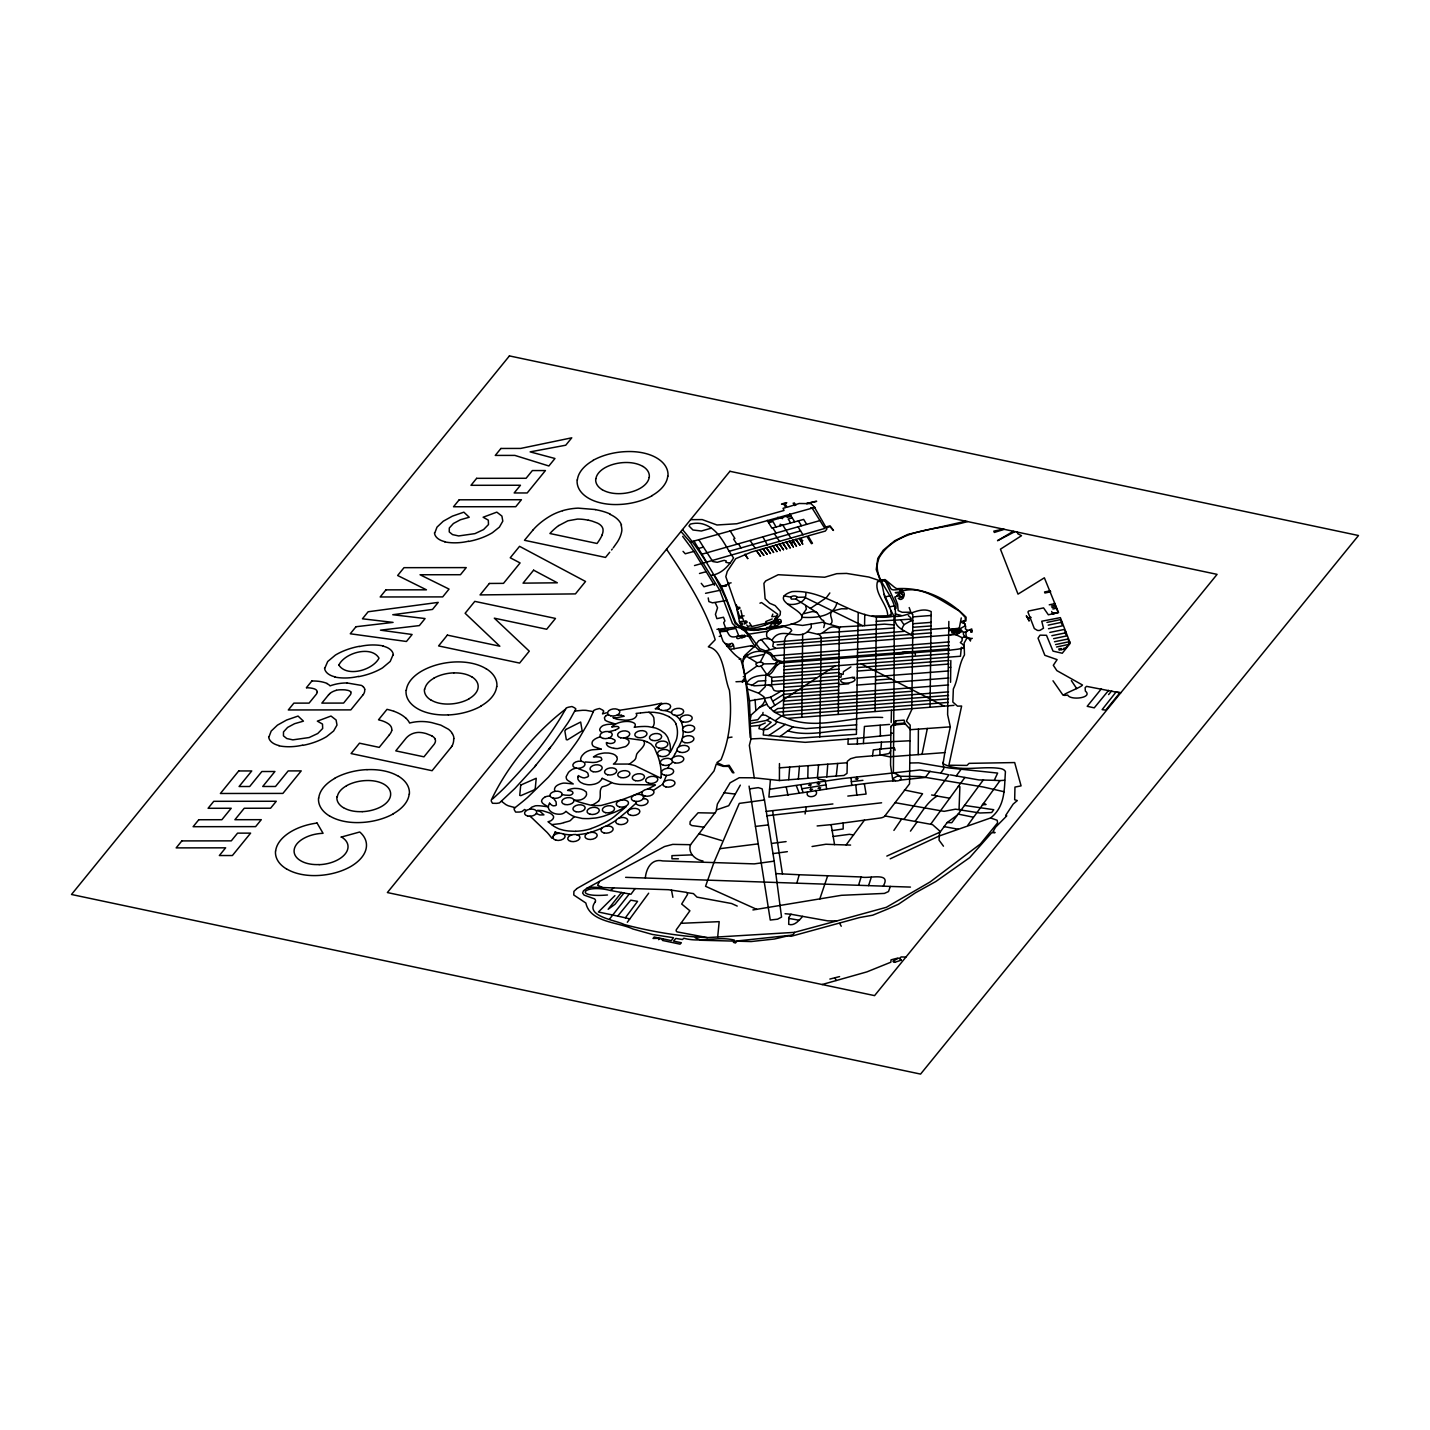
<?xml version="1.0" encoding="UTF-8"?>
<svg xmlns="http://www.w3.org/2000/svg" width="1430" height="1430" viewBox="0 0 1430 1430"><rect width="100%" height="100%" fill="white"/><g stroke="black" fill="none" stroke-linecap="round" stroke-linejoin="round"><path stroke-width="1.5" d="M948.841 621.424L947.625 714.678L950.307 726.851L944.837 752.591L889.549 756.792L881.327 755.094L855.98 757.203L850.582 758.704L847.311 761.35L847.025 773.362L843.968 775.453L779.422 780.512L754.236 777.813L749.356 745.388L750.982 738.917L749.999 720.899L757.811 719.701L761.868 714.803L765.711 715.322L776.633 721.739L775.578 723.938L767.481 729.282L763.692 729.729L763.245 735.002L798.262 738.202L856.427 734.323L857.535 652.67L894.25 649.685L893.965 616.151C856.302 624.016 828.56 588.57 791.898 591.645C759.562 602.62 832.957 615.275 785.445 625.697L784.623 626.715L790.54 628.717L791.737 630.612L785.678 636.815L784.462 640.765L783.318 716.501C814.457 732.267 849.813 715.5 882.668 717.485M682.521 529.565C700.182 550.514 715.054 574.574 726.208 599.492L735.235 623.552L740.079 627.001L746.317 629.021L756.273 629.844L785.445 625.697C779.618 629.683 763.888 626.501 766.945 637.065L772.003 640.247C780.315 625.589 796.671 640.586 807.45 631.828L819.14 634.58L821.195 636.851L819.801 736.968M779.422 780.512L779.457 763.566M798.369 778.885L799.424 766.355M850.582 845.076L834.566 844.594L831.116 824.645L880.594 817.96A6.739 3.879 -7.3 0 0 884.419 816.548L909.534 783.855L910.177 725.099L906.423 721.113L911.75 709.655L912.733 636.135C906.191 630.594 892.66 628.056 895.323 616.348C907.496 617.331 919.597 605.927 931.162 611.575L930.054 707.242L788.162 718.343M949.127 650.024L781.817 662.93C773.594 663.877 774.381 675.586 765.765 675.21L765.3 686.65L758.704 693.228L747.336 688.938L742.814 663.842L743.1 658.819L744.905 655.244L754.843 646.146L758.633 640.801L764.442 638.602L769.394 638.924M918.221 754.611L918.4 729.121M959.637 629.826L951.915 630.416L951.862 632.561L959.602 631.971L959.262 628.235L949.359 629.325M750.232 737.505C748.212 713.695 748.498 683.522 740.543 658.622M765.765 675.21C758.847 675.318 749.928 676.605 746.514 683.594L754.271 685.81L771.664 684.773L771.771 677.391L766.998 674.799L761.01 666.13A3.879 2.234 -7.3 0 1 757.668 666.273C750.142 661.214 769.841 660.714 761.01 666.13M896.664 596.06L897.843 594.701L899.988 595.416L894.787 596.989L897.54 604.086L898.201 610.628L902.169 612.272L909.516 612.237L912.805 614.435L912.733 636.135M838.284 714.41L839.356 628.074L840.429 627.252L837.605 627.073L839.356 628.074M950.557 682.289L950.825 660.517M961.335 647.29L960.477 656.245L784.087 669.812M890.89 726.243L890.568 765.086L892.892 780.869C851.225 783.837 810.292 792.631 768.893 797.1L770.413 779.779M858.215 612.612L857.553 652.581M891.48 710.245L891.158 722.508M949.145 645.538L894.25 649.685M944.837 752.591L943.067 763.638C959.351 772.772 982.66 765.425 1000.768 768.607A8.812 5.077 -7.3 0 1 1005.433 771.717C1004.164 788.288 1005.665 806.27 990.579 817.978L939.081 836.032L890.193 858.822M840.393 626.912L864.56 625.643L864.775 614.346M876.411 616.616L875.071 711.461M894.25 650.31L893.393 773.04C901.633 775.024 905.744 781.96 892.892 780.869M324.932 667.953L327.702 661.518L335.406 655.065A49.264 28.403 -7.3 0 1 359.216 646.324M392.964 655.012L390.211 661.447L382.507 667.881A49.281 28.403 -7.3 0 1 358.698 676.64M827.755 764.21L826.808 776.883M837.623 763.477L836.264 776.079M857.446 738.309L848.222 739.06L847.936 744.261L857.339 743.975L857.446 738.309L890.675 735.038M893.196 724.492L895.538 720.792L904.118 720.13L904.725 723.348L910.07 729.157M807.789 778.17L808.057 765.694M818.55 764.907L817.424 777.509L818.353 779.207L825.11 780.154L826.629 788.627M949.359 629.718L960.102 628.717L963.516 632.561C962.211 635.581 967.198 636.279 962.229 637.744L962.05 640.837L960.334 642.606C971.631 649.935 952.63 648.97 948.108 650.65M269.055 736.682L271.182 731.07L277.456 725.135L286.59 720.041L298.048 716.073L303.446 721.149L294.598 723.687L287.609 727.423L283.498 731.91L283.444 735.86L286.751 738.524L292.864 739.864L309.166 737.54L317.746 733.501L322.68 728.478L322.501 724.063L317.353 721.149L331.009 716.037L336.104 720.005L336.997 725.064L333.619 730.998L326.612 736.629A49.156 28.332 -7.3 0 1 302.803 745.388M434.863 532.764L436.99 527.152L443.264 521.217L452.398 516.141L463.856 512.172L469.237 517.249L460.389 519.769L453.417 523.505L449.306 527.992L449.252 531.942L452.541 534.606L458.673 535.946L474.975 533.622L483.555 529.583L488.488 524.56L488.309 520.145L483.143 517.231L496.818 512.137L501.912 516.087L502.806 521.146L499.41 527.098L492.421 532.711A49.156 28.332 -7.3 0 1 468.593 541.47M895.538 724.831L895.752 720.774M942.924 762.315L943.836 768.661L940.743 773.112L919.848 769.966L842.288 778.617L769.537 789.271M846.864 762.78L789.7 767.07L788.734 779.654M733.411 645.001C724.956 652.706 732.857 634.974 734.108 648.72L751.983 645.591L750.768 646.02M832.921 803.964L806.323 806.824L805.09 813.956M872.532 755.844L873.301 749.928L880.952 748.98L881.434 742.17L910.088 740.758M661.053 777.044L661.178 773.576A157.407 90.734 -7.3 0 0 660.446 765.747A134.456 77.506 -7.3 0 0 660.177 764.299A176.677 101.834 -7.3 0 0 657.764 755.719L654.297 747.568L651.061 744.047A47.226 27.224 -7.3 0 0 647.433 742.081L646.664 741.723M802.605 916.362L791.076 914.271L788.824 917.363L788.699 924.334C794.329 926.372 799.424 920.134 802.605 916.362L827.613 920.848L836.711 920.956L886.332 907.317L930 882.024L980.444 843.95L997.622 822.822L997.157 820.248L990.579 817.978M717.681 937.043L719.183 921.653L680.93 923.315L676.479 929.482A4.111 2.377 -7.3 0 0 677.016 931.86L707.35 937.615L794.454 932.36L836.711 920.956M770.287 625.929C776.669 629.951 786.607 617.724 777.437 619.691C775.882 623.409 769.036 623.337 770.556 626.876L774.434 626.143M857.339 743.975L863.398 743.529L864.417 726.458L889.532 724.42M577.917 777.169L577.863 778.671A7.132 4.111 -7.3 0 0 578.095 779.439L578.506 780.137A19.788 11.404 -7.3 0 0 580.669 782.407L583.565 783.801A21.933 12.638 -7.3 0 0 587.319 784.641L588.409 784.748A13.085 7.543 -7.3 0 0 591.52 784.659L594.094 784.23A10.725 6.185 -7.3 0 0 598.848 782.246L599.724 781.441A18.465 10.654 -7.3 0 0 601.458 779.547L602.137 778.367M836.979 602.656C833.833 617.367 813.902 618.046 801.73 617.26M745.03 681.252L742.009 681.484L742.545 682.36M742.42 681.466L743.761 678.928L744.78 679.786M805.876 593.093C806.645 602.423 795.473 605.516 788.145 604.193M661 777.348L660.821 778.188M762.673 714.643L763.03 712.444M901.597 629.325L903.957 624.696L910.445 621.085L910.856 617.796L908.3 615.597M890.622 750.732L890.068 752.198A4.576 2.628 -7.3 0 1 888.352 753.682L880.022 755.201L879.825 749.07M922.046 754.325L927.337 728.478M576.933 888.513L622.032 863.005L638.602 852.226L655.726 838.069L669.222 824.431L704.4 782.961L714.017 770.967L716.251 764.067L723.258 766.373L728.621 766.391L732.535 772.647L733.912 772.826L729.103 765.264L724.17 765.926L716.895 762.583L720.988 759.705C730.122 738.112 732.142 712.998 729.389 690.225C723.651 676.64 724.349 650.167 708.315 646.843L715.197 639.764C705.115 607.089 685.631 577.595 666.541 549.209M754.236 777.813L739.221 777.723L730.104 782.8L717.395 804.018L716.055 811.471L690.547 844.701C687.526 852.852 695.338 859.966 702.988 860.967M682.432 737.969L682.736 736.504A77.488 44.67 -7.3 0 0 683.147 730.766M555.09 832.153L553.642 835.388A88.696 51.123 -7.3 0 1 552.552 837.194L551.891 838.23L549.227 834.87A155.387 89.572 -7.3 0 0 547.082 832.403L533.748 819.64A50.98 29.387 -7.3 0 0 532.246 818.192L529.922 816.19M765.282 722.972L759.831 725.385L758.937 728.674L763.692 729.729M602.155 778.295L613.434 783.283A46.707 26.92 -7.3 0 0 619.851 784.427L655.369 784.909L654.332 785.553M796.832 883.168L799.227 874.749L861.128 876.948C868.153 879.182 892.016 871.353 883.204 886.135L625.625 877.341M737.111 636.189C734.269 642.231 747.622 634.759 737.916 636.135C724.152 640.318 731.91 626.733 719.844 630.541L720.023 631.72L727.066 631.202M858.572 885.224L861.128 876.948M868.6 885.599L871.281 877.287M827.72 875.678L819.712 899.184M666.469 775.364L663.877 781.817M645.323 877.895C646.253 868.332 651.633 858.34 662.734 860.932L754.254 863.881L774.184 861.146L781.549 917.095L777.598 919.186L770.27 920.044L749.088 786.125M772.003 640.247L773.505 642.213L772.79 646.306L775.739 648.38L955.025 634.58L959.19 632.578M910.445 887.083L890.336 886.439L888.495 891.551L884.419 893.41L841.448 895.305L752.913 909.945M961.264 617.921L959.262 628.235M772.808 614.078L771.807 616.688L776.669 616.241L777.741 614.292L761.511 602.548L759.938 603.192M714.428 585.245L693.872 551.426L682.682 536.357M838.016 626.698L824.896 623.051L823.751 627.538M667.881 768.321L669.258 764.996M756.881 909.426L705.562 886.296L713.91 862.576L739.292 803.392L764.478 799.978L774.184 861.146M760.367 661.875L766.266 650.686L775.739 648.38M529.922 809.219L530.53 808.325A11.833 6.828 -7.3 0 1 531.835 807.128L535.321 805.823A11.154 6.435 -7.3 0 1 538.234 805.716A30.405 17.535 -7.3 0 1 540.719 805.876L548.083 806.788L543.918 804.214A18.733 10.796 -7.3 0 1 542.381 802.963L541.559 801.372A10.957 6.31 -7.3 0 1 541.899 800.014L542.506 799.066A12.566 7.239 -7.3 0 1 544.079 797.636L544.705 797.207M791.183 623.891L802.57 625.428L824.02 622.032A4.397 2.538 -7.3 0 0 821.624 619.744L817.209 612.773L795.813 599.027L791.38 599.099C787.894 594.898 800.836 594.88 795.813 599.027M900.257 591.698C921.117 583.994 941.476 601.047 959.226 610.914L965.268 617.367L965.268 620.477L961.604 621.514C961.371 624.624 966.644 621.639 964.91 625.965L960.102 628.717M678.714 746.764L680.716 742.635A64.725 37.305 -7.3 0 0 681.752 740.24M950.378 774.881L978.835 779.922L994.261 780.333L997.64 773.076L948.912 767.946L918.596 762.834L909.927 762.994M549.549 803.177L549.192 803.946A50.175 28.922 -7.3 0 0 548.655 805.287L548.316 807.414A18.143 10.457 -7.3 0 0 549.317 809.898A12.763 7.347 -7.3 0 0 549.621 810.363A16.463 9.492 -7.3 0 0 553.339 813.062A11.047 6.364 -7.3 0 0 558.093 814.171A8.652 4.987 -7.3 0 0 560.864 814.117L562.437 813.759A7.954 4.576 -7.3 0 0 565.708 811.525M898.809 594.63C907.961 585.889 904.082 604.139 898.237 598.258A4.755 2.735 -7.3 0 0 899.631 598.008L902.312 596.31A4.308 2.485 -7.3 0 0 902.562 595.756A4.505 2.592 -7.3 0 0 902.58 594.969L902.509 594.755M740.847 635.635C742.706 634.223 743.957 638.513 741.473 637.995M595.345 901.74C583.905 916.415 616.455 920.223 624.267 924.567C651.383 931.556 679.536 936.543 707.35 937.615M758.704 693.228L764.013 696.857L765.139 700.45L762.744 704.507L751.125 715L749.999 720.899M762.53 729.622L771.163 722.293L766.82 720.363L749.892 723.651M677.123 750.232L675.318 753.467M774.113 620.245L776.669 616.241M740.329 785.142L728.728 805.698L716.573 809.88M673.101 757.364L675.103 753.825M779.851 736.665L793.06 727.012L805.805 728.639L856.642 724.813M802.051 615.275L806.341 609.18L805.608 605.498M598.526 801.122C602.191 797.028 598.205 790.719 602.119 786.875L606.052 785.749A14.729 8.491 -7.3 0 0 608.894 784.444L611.432 782.764M574.342 816.584L570.302 820.606A7.025 4.04 -7.3 0 1 568.3 821.374L563.867 822.59M887.583 616.33L891.122 614.31L890.979 610.556L884.67 597.007L882.346 586.014L876.25 569.533L877.806 558.415L883.204 550.282L894.769 540.719L908.068 534.32L965.858 521.199M451.791 746.246L450.915 747.533M967.788 825.307L1000.035 780.601L1004.593 780.262M893.911 830.401L901.669 818.997L932.503 824.61L939.689 830.955L939.045 840.143L943.46 846.185M886.832 856.087L940.154 832.063L947.125 822.572L951.808 822.697L983.465 779.743M829.847 592.95L826.326 597.722L810.417 608.447M363.202 694.658L363.685 693.925A17.535 10.117 -7.3 0 0 364.632 689.349M742.849 661.393C747.407 650.739 763.37 647.933 771.431 655.959A29.404 16.946 -7.3 0 0 773.505 659.605L781.817 662.93M627.323 922.279L648.666 893.214M680.93 923.315L689.904 910.785L681.681 904.028L687.58 894.358L686.829 892.409L668.382 889.71L591.841 887.19L586.89 888.262L583.458 890.836L582.618 893.053L584.101 895.109L594.523 898.862A6.685 3.861 -7.3 0 1 595.345 901.74M903.885 819.426L922.565 793.757L904.421 790.021M910.445 831.134L917.22 821.75M931.591 794.991L934.165 795.402L948.93 774.863L940.743 773.112M964.892 777.455L930.698 824.181M915.075 821.392C921.885 812.222 927.552 801.551 937.204 796.045L949.556 798.208M635.099 888.602L630.952 894.25L610.288 890.461C583.565 883.597 572.054 898.022 607.464 894.983M846.131 844.916L864.507 820.069M550.478 747.336L548.798 749.517M617.706 916.112L625.375 917.81L637.566 901.347L630.719 900.185L617.706 916.112L598.419 912L614.918 895.609M956.259 775.829L961.621 768.607M930.036 771.199L925.335 777.437L899.881 780.137M711.139 575.396C721.167 574.127 728.817 566.066 733.554 557.915C724.778 546.01 719.576 529.779 704.382 524.488A15.229 8.777 -7.3 0 0 690.279 524.113L689.01 526.008L692.96 529.994L701.344 531.013L711.05 528.26M892.874 778.617L897.003 776.222L920.223 776.508L983.268 787L1004.271 791.773M1066.834 646.521L1064.993 648.898L1059.147 650.114M766.998 674.799L776.776 663.699L763.459 663.913M629.325 893.911L609.502 919.133M613.255 547.833L617.242 542.202A66.763 38.485 -7.3 0 0 621.836 530.691A51.73 29.816 -7.3 0 0 621.085 525.114M621.478 892.445L608.161 909.283L614.989 904.296L623.981 892.981M1120.637 692.978L1086.514 686.346L1085.138 687.723L1085.352 691.065C1093.557 697.858 1070.355 700.754 1067.71 695.052C1053.624 697.286 1081.902 687.455 1082.456 684.988L1056.859 670.616L1053.32 665.29L1057.11 659.623L1044.847 655.315L1038.037 638.173L1040.057 635.152L1046.492 635.295L1053.034 651.133L1062.275 653.242L1070.266 643.268L1060.363 617.635L1041.755 621.228L1043.507 628.217L1040.075 630.29A3.718 2.145 -7.3 0 1 1037.376 630.38L1034.337 628.557L1027.92 612.022L1028.653 611.021L1043.56 607.893L1048.351 614.793L1058.54 612.612L1044.365 577.809L1018.017 594.129L1000.446 549.174L1021.538 535.696L1017.82 533.765L1017.195 532.067M612.272 549.066L611.557 549.96M1101.386 688.795L1087.193 706.313L1094.254 707.85L1108.608 690.368M306.36 687.759L311.955 680.895M328.578 694.837L321.857 703.113L343.593 703.077L350.279 694.855A10.618 6.113 -7.3 0 0 350.94 693.532A5.023 2.896 -7.3 0 0 350.618 691.834M363.059 694.819L350.815 709.888L288.324 709.959L293.865 703.131L309.077 703.113L315.78 694.891A11.512 6.632 -7.3 0 0 317.281 692.013M389.407 734.841L379.218 747.372L359.484 743.189L351.065 753.556L432.092 770.699L450.718 747.801M609.716 552.248L605.516 557.432L524.47 540.29L533.247 529.726M1108.59 694.587L1111.7 690.887M536.357 764.818L534.713 766.73M890.926 726.762L893.214 724.098M957.278 815.154L947.125 822.572M807.45 631.828L811.311 627.52L811.15 624.106M576.612 888.834L573.913 891.373L573.77 895.001L585.853 903.027C590.054 922.582 618.457 922.064 632.775 928.946L652.438 934.469L673.494 937.723L671.314 940.618L654.207 937.008L653.027 938.438L658.747 938.348L658.658 939.635L659.677 938.491L663.234 939.349L662.358 940.422L680.072 944.158L681.377 942.745L673.53 941.101L675.8 938.42L682.468 939.51L683.844 938.223C700.468 943.013 717.967 935.881 734.394 940.118L733.429 942.352L735.431 942.996L737.272 940.94L788.466 935.524L791.022 936.328L859.591 917.542L872.693 915.2L887.798 908.997L898.433 904.243L915.271 892.91L935.846 881.506L969.665 857.643L991.651 832.796L995.119 832.6L992.867 831.974L995.495 827.309L1006.792 815.833L1005.665 815.44L1013.191 804.071L1017.338 800.568L1014.674 799.745L1014.96 787.072L1021.074 785.874L1014.674 762.565L969.075 763.352L966.966 765.408L948.894 765.229L961.621 706.027L957.51 706.152L952.845 702.041L953.345 688.956C958.833 677.927 958.029 665.611 964.463 654.94L964.142 643.035L966.555 638.745L965.858 633.097L967.431 630.147L965.339 628.896L965.697 626.412L963.463 621.264L965.947 620.906L966.09 617.206C947.572 598.526 923.315 586.961 896.825 588.677A21.093 12.155 -7.3 0 1 893.446 586.425L885.063 579.561L879.218 580.509L868.868 577.041L846.56 573.412L836.747 573.68L824.681 577.237L778.206 574.717L765.694 580.938L763.924 583.333L765.104 598.741L769.626 603.228L775.149 605.587L780.44 611.486L780.172 614.811L775.31 620.352L767.016 623.516L765.765 621.55L772.218 618.94M659.659 705.187L661.715 703.149L655.154 704.579A155.387 89.572 -7.3 0 1 650.239 705.526L619.101 710.352M659.141 705.687L658.461 706.313A33.998 19.609 -7.3 0 1 656.173 708.19L655.548 708.601M830.437 624.124C835.245 621.013 827.219 614.954 832.546 611.039L841.519 608.751L847.186 608.894M635.885 803.356L625.929 812.312A100.207 57.772 -7.3 0 0 623.927 813.938L620.209 817.084A79.168 45.635 -7.3 0 1 618.993 818.085M492.724 798.852L500.357 791.809A342.128 197.215 -7.3 0 0 504.719 787.555C527.938 763.37 549.996 737.451 566.208 707.993A21.325 12.298 -7.3 0 1 568.407 707.207L571.964 706.527L574.592 707.832A22.523 12.995 -7.3 0 1 575.861 708.976L570.606 718.45A354.443 204.311 -7.3 0 1 567.71 723.151L552.981 744.065L534.123 767.409L514.907 788.431L499.445 802.927A24.31 14.014 -7.3 0 1 496.603 803.356L492.474 803.285L491.33 801.229A19.377 11.172 -7.3 0 1 491.276 800.139C507.007 766.623 535.16 732.214 565.565 709.155M690.547 844.701L672.761 844.379L664.521 846.542L599.42 881.452L597.651 885.277L602.566 887.565M606.088 715.626L605.069 716.68A11.994 6.918 -7.3 0 0 604.425 717.842L605.033 720.077A11.154 6.435 -7.3 0 0 606.946 721.203A30.405 17.535 -7.3 0 0 608.948 721.971L615.383 724.009L608.876 724.313A19.073 10.993 -7.3 0 0 606.445 724.581L603.281 725.457A10.957 6.31 -7.3 0 0 601.637 726.547L600.743 727.441A12.566 7.239 -7.3 0 0 599.867 729.014L599.724 729.55A3.664 2.109 -7.3 0 0 599.724 729.997A8.169 4.719 -7.3 0 0 601.655 732.231M610.664 890.443L613.702 887.905M891.212 616.33L890.675 615.007M822.143 984.519L866.902 971.882L890.836 962.211L891.051 959.852C905.029 956.044 895.126 959.208 893.035 961.568L894.662 962.336L901.186 960.191L899.845 957.903L901.222 956.938L905.905 957.081M949.288 634.956L954.06 633.812L962.229 637.744M775.4 720.613L781.62 715.947L783.318 716.501M817.924 634.276C825.503 633.937 828.274 623.802 837.569 627.734M766.82 720.363L769.948 718.057M629.289 764.264L634.312 760.277A15.676 9.045 -7.3 0 0 635.707 758.4L636.69 754.2C638.638 750.553 647.379 744.976 643.536 740.651M643.536 796.885L644.912 795.92M777.634 662.072L775.561 662.948M744.869 674.549L756.953 666.023M558.79 525.561L567.871 520.806L577.523 519.072A31.871 18.375 -7.3 0 1 588.195 520.234M765.139 700.45L767.731 705.812L773.541 711.425L777.706 708.547L948.519 695.427M662.751 784.105L661.625 784.873M615.812 820.445L612.987 822.25A77.345 44.58 -7.3 0 1 605.784 826.218M660.553 785.588L653.206 790.504M961.621 631.56L956.134 634.902M768.84 735.503L785.338 724.402L793.06 727.012M751.59 685.524L758.132 681.145L765.676 680.644M835.192 665.844L770.091 708.44M691.995 854.872L671.939 855.641L671.975 858.787L678.428 858.804M850.886 666.88L843.378 671.707L843.2 674.281L842.127 674.388M772.701 701.29L783.676 694.319L838.659 690.082M963.516 632.561L971.739 628.932L972.096 632.06C968.021 633.079 974.92 629.808 969.2 630.147M804.161 613.595L812.151 611.611A8.884 5.112 -7.3 0 1 817.209 612.773M759.348 707.51L766.659 704.257M586.89 888.262L599.42 881.452M647.379 789.199L652.813 786.411A66.567 38.378 -7.3 0 0 653.939 785.785M744.011 656.495L747.586 655.137M761.028 651.24C749.928 645.716 750.035 628.7 736.11 627.073L718.611 629.182L723.097 641.355L726.1 644.59L730.158 643.983M680.948 531.513L690.243 542.077L814.975 507.364M642.284 791.594L636.779 794.008A176.677 101.834 -7.3 0 1 622.014 799.674L601.101 805.483A47.226 27.224 -7.3 0 1 595.792 805.573L594.755 805.555A22.773 13.12 -7.3 0 1 589.75 804.947L579.686 802.23A153.01 88.195 -7.3 0 1 575.843 800.818L573.948 800.103L575.468 800.192A14.961 8.616 -7.3 0 0 578.56 800.157L580.276 799.924A4.433 2.556 -7.3 0 0 581.17 799.674L582.385 799.173A10.046 5.792 -7.3 0 0 584.513 797.797L585.71 796.403A14.979 8.634 -7.3 0 0 586.586 794.437L586.318 792.059L583.78 790.218A20.217 11.655 -7.3 0 0 580.812 789.074L578.542 788.627A22.916 13.21 -7.3 0 0 574.324 788.395L572.536 788.627A19.448 11.208 -7.3 0 0 570.23 789.199L569.086 789.646A13.085 7.543 -7.3 0 0 567.585 790.433A18.715 10.779 -7.3 0 1 569.784 790.665L571.374 791.058A5.738 3.307 -7.3 0 1 572.697 792.131L572.894 792.631A3.414 1.966 -7.3 0 1 572.769 793.489L572.536 793.793A6.435 3.7 -7.3 0 1 571.356 794.705L570.713 795.026A4.522 2.61 -7.3 0 1 569.319 795.295L565.565 795.169A18.179 10.475 -7.3 0 1 562.24 794.526M838.713 686.543L780.977 691.226L770.573 697.232L749.534 700.897L749.999 716.68M712.587 575.003L714.446 575.343L721.399 586.389L728.871 584.262M574.806 711.05L582.564 710.299A76.862 44.294 -7.3 0 1 585.978 710.335L593.343 711.604M694.033 541.13L701.898 554.214L819.944 520.574L824.842 528.421L694.497 565.565M739.185 659.23L740.579 658.747M615.651 729.908L618.743 728.263A3.218 1.841 -7.3 0 0 618.922 727.387L618.118 726.69A4.415 2.538 -7.3 0 0 616.223 726.458L614.739 726.583A30.763 17.732 -7.3 0 0 611.7 727.048L612.237 726.404A50.175 28.922 -7.3 0 1 613.72 725.26L616.437 723.634A18.143 10.457 -7.3 0 1 620.584 722.239A12.763 7.347 -7.3 0 1 621.442 722.025A16.463 9.492 -7.3 0 1 627.824 721.453A11.047 6.364 -7.3 0 1 632.721 722.4A8.652 4.987 -7.3 0 1 634.58 723.437L635.206 724.259A7.954 4.576 -7.3 0 1 634.42 727.012M615.061 730.087L613.166 730.676A35.089 20.235 -7.3 0 1 610.163 731.374L608.662 731.695M767.213 520.306L771.914 528.171L803.66 519.412L806.663 524.327M810.667 507.847L812.025 507.882L819.944 520.574M1064.26 694.766L1062.99 695.141L1052.998 680.787M794.615 521.682L792.184 517.839L788.216 519.019L790.54 522.79M747.854 634.348L767.642 631.22M768.035 521.575L790.45 515.05L792.184 517.839M772.397 621.675L773.398 621.961C763.352 625.536 750.16 632.221 740.311 624.856L742.688 624.356L742.152 622.997L739.846 623.444L736.629 607.714L725.814 576.665L727.244 571.446L735.717 558.683L751.537 552.034L806.86 536.286L811.453 543.668L812.455 543.293L808.057 535.893L825.342 531.066L826.933 528.903L826.129 527.759L829.99 526.615L833.476 530.458L830.079 525.883L825.754 527.026L814.242 506.864L811.007 503.646L799.227 503.485L787.144 507.221L784.891 503.485C791.97 500.911 776.115 505.362 783.551 503.861L785.839 507.561L783.05 508.311L783.998 510.474L736.825 523.755L716.984 524.989L702.202 519.591L690.565 519.662M1046.939 622.425L1060.113 619.673L1062.401 623.033M800.264 538.949L801.73 539.182L800.729 539.468M714.214 583.976L703.989 586.747L701.236 583.315M729.211 551.283L800.568 530.923L803.034 534.874M698.591 548.459L703.435 547.082L712.784 561.561L717.306 562.294L724.188 560.328L726.226 560.935L725.886 562.33L730.14 563.17M768.732 522.754L772.986 521.557L776.043 527.026M590.09 832.492L593.146 831.527A75.021 43.24 -7.3 0 0 601.762 828.113M791.183 516.23L787.251 517.338L786.536 516.176M766.73 623.051L751.751 626.519L749.463 622.711M606.445 712.801L602.513 713.892L603.71 711.068A22.969 13.228 -7.3 0 0 602.62 710.049L599.51 708.476L595.988 709.405A20.789 11.976 -7.3 0 0 593.879 710.388L590.393 718.2A391.802 225.851 -7.3 0 1 587.945 723.205L579.257 738.13A405.816 233.93 -7.3 0 1 575.718 743.35L569.265 752.198A106.982 61.669 -7.3 0 1 568.067 753.699L548.351 777.241L527.563 797.457A365.311 210.585 -7.3 0 1 522.415 801.801L514.157 808.397A22.326 12.87 -7.3 0 0 514.246 809.702L515.622 812.097L519.376 812.043A21.557 12.423 -7.3 0 0 521.932 811.561L524.649 809.487L526.186 810.56M341.091 837.122L359.734 831.992A45.313 26.115 -7.3 0 1 350.368 866.741A46.707 26.92 -7.3 0 1 317.818 875.518A44.723 25.776 -7.3 0 1 286.447 868.814M693.872 551.426L685.274 553.768L683.04 551.354M773.505 642.213L904.082 631.345M699.485 573.484L706.188 571.714M751.161 625.536L747.747 626.429L746.835 625.089M829.847 979.067L839.571 976.601M721.077 635.975L719.219 636.422M1049.817 632.435L1063.92 629.504L1065.904 632.042M949.109 648.827L782.282 661.625L776.722 659.909L770.538 652.884L759.813 648.684L750.696 636.582L742.242 635.403M1054.5 641.73L1067.674 639.103L1069.765 641.963M515.14 807.646L508.276 805.787A76.988 44.384 -7.3 0 1 505.863 804.607L501.43 801.247M736.79 609.609L739.936 608.268M1058.718 649.041L1061.06 648.505L1061.561 649.595M967.467 521.539C938.598 530.423 897.736 527.616 879.539 557.003C869.029 578.971 897.986 594.594 895.323 616.348M812.598 789.235L809.916 789.7M746.478 656.334L748.963 657.693L763.638 654.475M884.67 597.007L890.229 595.81M894.394 605.891L889.746 606.803L884.223 594.326M1004.289 529.332L994.333 532.443L993.796 531.138L1003.288 529.136M1051.676 611.45L1052.516 613.649C1062.436 612.219 1049.977 613.22 1053.606 614.239M1052.516 613.649L1058.093 612.451L1054.428 602.995M727.673 583.565L731.123 582.832M1052.891 609.001L1056.466 608.25M1056.538 647.004L1068.496 644.483L1068.889 642.177M1013.37 531.263L997.532 540.683L1015.014 531.602M1050.514 591.841L1044.919 593.003L1044.561 591.966L1050.085 590.84L1050.514 591.841L1050.067 590.84M1048.19 625.142L1061.078 622.425M1048.494 628.735L1062.526 625.786L1061.507 623.283M1053.606 638.674L1066.476 635.957L1065.082 632.239M1055.572 644.573L1068.746 641.82M705.544 593.307L719.791 590.34L732.446 623.48L736.11 627.073M1051.408 606.052L1055.286 605.23M1051.854 635.689L1065.332 632.9M1051.926 607.553L1055.858 606.749M964.499 636.279L969.665 638.888L972.311 638.352M910.445 621.085L912.858 620.727M1049.227 604.819L1054.714 603.692M708.225 597.919L708.869 601.601L712.462 602.834L727.119 600.403L735.61 622.264L738.917 625.893L743.153 627.716L752.931 629.45L765.98 629.057L785.445 625.697M811.311 784.856L808.647 785.284M721.399 586.389L726.172 586.228L726.243 584.924M737.612 610.95L739.668 616.616L744.118 615.83M878.574 581.635L884.312 580.705L885.778 581.938L895.949 604.389L896.002 608.411L894.644 609.037M736.218 604.586L737.254 607.267L739.757 607.357M765.98 629.057L754.075 630.38L741.991 629.468M766.641 627.627L770.556 626.876M820.695 787.876L818.067 788.323M774.202 622.729L780.869 621.692M800.836 785.052L801.89 788.752L825.843 784.891M771.431 655.959L949.198 641.909M812.061 846.506L825.95 844.236L834.566 844.594M726.654 630.022L735.824 628.485L738.845 635.975M726.1 644.59L727.012 646.146L729.318 645.77M600.582 736.968L600.278 737.022A10.367 5.97 -7.3 0 0 598.67 737.344L596.936 738.041A16.23 9.367 -7.3 0 0 594.487 739.417L593.093 740.597A11.833 6.828 -7.3 0 0 592.199 742.188L592.038 743.207A14.944 8.616 -7.3 0 0 592.449 744.994L593.164 746.085A14.461 8.33 -7.3 0 0 594.862 746.978L600.957 749.034M970.38 638.745L970.434 641.051L969.969 639.317L964.606 636.547L971.149 638.62M819.873 783.425L817.138 783.837M728.138 737.666L732.017 737.094M742.957 637.351L744.887 637.065L744.404 635.027M749.588 788.895L758.275 787.626L762.154 788.842L764.478 799.978M727.012 646.146L729.908 649.309L734.108 648.72M773.112 853.603L787.358 851.654M746.031 620.924L739.292 621.764M817.138 825.95L831.116 824.645M832.099 830.598L843.164 828.989L843.182 822.947M833.029 836.496L849.438 834.316L853.549 834.995M744.476 624.07L744.279 621.871L746.978 621.532L747.068 622.533M858.179 778.671L855.337 778.957M771.646 843.432L786.089 841.609M725.26 643.5L727.084 644.144M719.916 848.687L758.222 843.861M743.26 676.712L744.369 676.587M881.595 802.802L766.802 815.797M766.14 811.382L806.323 806.824M755.451 826.415L768.142 824.931M640.819 712.927L644 712.587A27.706 15.962 -7.3 0 0 645.824 712.355L648.648 712.265A49.514 28.546 -7.3 0 1 654.279 712.355L659.033 713.07A51.623 29.762 -7.3 0 1 663.359 714.249L669.043 716.627M847.811 796.063L866.097 794.043L864.399 784.105M851.762 785.499L851.368 781.638L862.933 780.333M640.229 712.998L636.082 713.409A8.669 4.987 -7.3 0 1 636.725 715.536L635.564 717.324A9.885 5.702 -7.3 0 1 633.812 718.575L632.829 719.058A4.808 2.771 -7.3 0 1 631.846 719.397L629.325 719.88A21.093 12.155 -7.3 0 1 626.34 720.148A14.55 8.383 -7.3 0 1 625.089 720.184L617.009 719.254A34.356 19.806 -7.3 0 1 614.382 718.289A11.19 6.453 -7.3 0 1 612.88 717.556L612.916 717.538A36.268 20.896 -7.3 0 0 616.205 717.824L624.213 716.233L621.46 715.357M773.755 624.052L780.869 622.819M890.801 733.375L892.928 733.179M948.912 667.452L950.736 667.274M838.749 684.613L848.723 683.772M893.196 725.046L905.458 723.92M749.892 726.279L759.831 725.385M880.952 748.98L894.322 747.801L895.126 750.196M716.948 629.325L718.611 629.182M894.233 653.957L903.492 653.528M777.151 644.841L911.268 634.42L912.751 630.791L949.395 627.895M783.747 690.797L777.831 691.137A5.774 3.325 -7.3 0 1 773.773 690.082L771.914 686.454L768.357 685.024M783.64 701.183L911.947 691.244M948.984 660.481L857.356 667.578M820.57 677.552L838.874 676.05M857.16 678.07L948.805 670.938M773.541 711.425L774.989 712.372L948.43 698.877M912.554 651.865L902.223 652.33M771.735 681.288L816.888 677.802M771.664 684.773L838.82 679.518M551.766 824.627L560.292 823.626A16.463 9.492 -7.3 0 0 563.867 822.59M797.171 597.329L804.303 597.15L862.88 625.768M912.912 616.884L931.234 615.454M949.359 630.612L951.915 630.416M951.897 631.47L959.619 630.862M784.212 658.265L839.231 653.975M784.087 666.434L839.088 662.179M783.98 673.351L838.981 669.151M875.607 680.126L890.962 678.91L944.193 706.134L953.953 705.365M857.106 685.059L948.734 678.017M948.537 691.852L783.64 704.686M930.054 707.242L944.193 706.134M895.573 723.759L904.725 723.044M856.57 729.479C833.833 728.817 809.916 737.701 787.573 730.766M912.894 634.276L931.127 632.864M857.464 660.642L949.002 653.546M852.048 677.48L841.519 679.268A3.986 2.288 -7.3 0 0 840.822 681.109C844.022 686.275 862.022 680.269 852.048 677.48L854.604 677.284M783.39 715.25L948.322 702.398M896.235 620.12L911.071 619.083M912.823 623.748L931.198 622.372M838.927 672.529L771.771 677.391M857.392 671.063L948.93 664.038M838.856 677.588L841.108 677.034L841.198 673.673L838.909 673.834M783.783 687.347L838.767 683.093M848.222 739.06L805.179 742.331L760.671 738.452L750.982 738.917M863.398 743.529L881.434 742.17M779.439 767.856L789.7 767.07M864.56 625.643L884.455 624.141L894.108 624.91M912.787 627.287L931.18 625.947M948.555 684.952L783.676 697.59M910.07 729.711L950.307 726.851M739.149 618.1L742.474 617.867L743.368 619.959M735.967 681.752L742.009 681.484M876.268 621.299L894.018 620.137M894.537 627.967L823.072 632.954M575.754 831.366L568.443 830.991A51.569 29.726 -7.3 0 1 563.742 830.258L559.38 829.06A49.478 28.529 -7.3 0 1 555.305 827.076L553.517 826.057A30.388 17.518 -7.3 0 0 552.284 825.038L548.012 821.732A8.669 4.987 -7.3 0 0 551.408 820.463L553.07 818.782A9.885 5.702 -7.3 0 0 553.553 817.263L553.535 816.566A4.808 2.771 -7.3 0 0 553.321 815.976L552.212 814.725A21.093 12.155 -7.3 0 0 550.478 813.456A14.55 8.383 -7.3 0 0 549.638 812.973L542.631 810.721A34.356 19.806 -7.3 0 0 539.432 810.452A11.19 6.453 -7.3 0 0 537.358 810.435L537.376 810.452A36.268 20.896 -7.3 0 1 540.075 811.453L543.936 814.868L539.861 814.957A23.935 13.8 -7.3 0 1 537.179 813.849L536.429 813.527M872.121 616.08L887.708 615.776C887.851 604.622 874.07 593.575 877.43 581.742C883.579 577.684 887.476 581.617 889.871 586.765C891.23 592.86 898.666 587.891 902.67 589.947M346.9 682.932L361.433 685.417A13.478 7.758 -7.3 0 1 363.22 686.686M617.295 715.054L617.849 715.054A19.305 11.136 -7.3 0 1 621.478 715.304M306.699 687.759L308.29 687.812A16.874 9.724 -7.3 0 1 314.243 688.831A7.829 4.522 -7.3 0 1 316.441 690.136A6.793 3.915 -7.3 0 1 317.138 692.013M775.9 664.736L777.545 664.986M775.936 873.587L799.227 874.749M883.204 886.135L890.336 886.439M994.261 780.333L1000.035 780.601M785.088 913.716L791.076 914.271M900.221 591.895L895.305 592.628L898.791 593.11A4.683 2.699 -7.3 0 1 900.006 593.2L900.721 593.379A4.63 2.663 -7.3 0 1 901.579 593.754L902.044 594.111M687.312 892.695L693.443 893.607L697 897.128L731.588 903.528L737.219 906.066M823.591 622.962L824.896 623.051M714.875 813.098L698.108 812.776L690.172 821.589L689.957 824.288L691.852 825.557L704.096 827.201M901.115 615.418L895.18 613.971M585.227 761.958L592.449 762.476A10.6 6.113 -7.3 0 0 593.575 762.458L593.986 762.422A17.696 10.207 -7.3 0 0 596.793 762.119L601.154 760.403A6.507 3.754 -7.3 0 0 601.869 759.33L601.029 757.525A8.383 4.844 -7.3 0 0 599.242 757.006L596.542 756.827A24.149 13.925 -7.3 0 0 593.45 756.988L593.432 756.971A26.08 15.033 -7.3 0 1 595.398 755.701L597.436 754.611A7.132 4.111 -7.3 0 1 598.652 754.164L599.903 753.807A19.788 11.404 -7.3 0 1 604.586 752.984L608.572 753.038A21.933 12.638 -7.3 0 1 612.38 753.807L613.291 754.128A13.085 7.543 -7.3 0 1 615.383 755.308L616.598 756.559M751.894 645.967L754.2 646.807M775.185 618.922L776.579 619.047M624.535 737.862L642.284 740.329A22.773 13.12 -7.3 0 1 646.682 741.687M724.098 792.738L735.306 794.097M982.338 804.858L986.074 804.5L983.304 803.517M613.881 748.319L611.683 747.801A22.969 13.245 -7.3 0 1 608.394 746.478L607.464 745.656A19.448 11.208 -7.3 0 1 606.642 744.422L606.445 743.689A13.085 7.543 -7.3 0 1 606.499 742.581M895.001 802.659L944.068 811.346L955.49 809.183L979.979 812.991L991.669 812.544L993.779 809.702L964.428 805.412M788.591 918.382L799.424 920.277M885.134 815.976L901.669 818.997M943.8 826.558L958.261 829.239M784.069 595.881L790.969 597.186M595.416 509.545L578.077 508.133A39.271 22.648 -7.3 0 0 562.562 510.671M699.109 833.762L721.757 840.59M958.029 814.063L973.204 817.174M934.165 795.402L937.204 796.045M559.541 833.315L558.451 833.064A20.556 11.851 -7.3 0 1 555.144 831.903M739.953 658.604C736.253 656.334 732.678 652.652 729.908 649.309M958.315 786.339L959.888 786.732L959.065 808.737L960.531 810.024M625.375 917.81L629.701 918.918M899.184 589.625L900.721 590.769M895.466 780.601L892.874 779.332M776.633 721.739L785.338 724.402M623.873 737.934L624.66 738.202A15.962 9.206 -7.3 0 1 627.752 739.668L628.628 740.472A4.433 2.556 -7.3 0 1 628.914 740.972L629.057 741.759A10.046 5.792 -7.3 0 1 628.664 743.493L627.573 744.923A14.979 8.634 -7.3 0 1 625.464 746.621L617.617 748.605A20.217 11.655 -7.3 0 1 613.953 748.337M601.244 749.141L593.182 749.713A9.921 5.72 -7.3 0 0 590.608 750.106L589.678 750.393A20.199 11.637 -7.3 0 0 586.658 751.662L584.763 752.913A36.572 21.093 -7.3 0 0 583.905 753.682L582.207 755.469A35.965 20.735 -7.3 0 0 581.116 757.364L580.616 759.133A5.345 3.092 -7.3 0 0 580.669 759.741L581.295 761.1M578.292 768.661L585.263 771.324A10.6 6.113 -7.3 0 1 586.032 771.735L586.282 771.914A17.696 10.207 -7.3 0 1 587.819 773.147L588.534 775.936A6.507 3.754 -7.3 0 1 587.551 776.937L584.441 777.92A8.383 4.844 -7.3 0 1 582.475 777.634L580.33 776.794A24.149 13.925 -7.3 0 1 578.346 775.561A26.08 15.033 -7.3 0 0 577.935 777.169M612.415 738.81L614.453 739.775A4.522 2.61 -7.3 0 1 615.025 740.4L615.097 740.812A6.435 3.7 -7.3 0 1 614.721 741.884L614.489 742.224A3.414 1.966 -7.3 0 1 613.273 742.957L612.451 743.225A5.738 3.307 -7.3 0 1 610.038 743.511L608.376 743.225A18.715 10.779 -7.3 0 1 606.517 742.581M781.62 715.947L774.989 712.372M963.606 648.148L963.123 648.505M660.052 777.813L635.081 765.694A46.171 26.616 -7.3 0 0 628.145 764.049L613.416 764.103L615.311 762.512A18.465 10.654 -7.3 0 0 616.705 760.546L617.099 759.652A10.725 6.185 -7.3 0 0 616.562 756.559M890.962 678.91L861.11 663.806M902.705 597.99L899.47 596.239M960.495 632.239L959.762 628.789M431.842 735.824L426.122 733.572A43.258 24.936 -7.3 0 0 423.423 732.929A18.894 10.886 -7.3 0 0 421.636 732.625L419.526 732.428A9.063 5.22 -7.3 0 0 416.863 732.553A11.494 6.632 -7.3 0 0 411.786 733.965A14.407 8.294 -7.3 0 0 408.14 736.218A23.649 13.639 -7.3 0 0 405.977 738.291L395.77 750.875L423.959 756.827L434.13 744.315A19.251 11.1 -7.3 0 0 435.221 742.206A11.797 6.793 -7.3 0 0 435.113 739.131M744.369 629.2L750.696 636.582M748.963 657.693L756.988 662.716M899.845 958.94L901.168 960.191M549.621 803.231L549.692 803.303A30.763 17.732 -7.3 0 0 551.194 804.733L552.087 805.34A4.415 2.538 -7.3 0 0 553.571 805.841L555.269 805.662A3.218 1.841 -7.3 0 0 556.359 804.983L556.056 801.783L553.339 798.137M761.135 639.407L769.465 649.327M893.41 960.781L894.644 962.336M780.262 525.722L780.172 524.22L782.121 525.168M774.274 533.569L779.6 541.452M777.813 517.249L778.671 518.482M750.089 540.433L755.362 548.548M900.703 619.869L903.957 624.696M1071.374 680.626L1076.719 688.617M798.333 520.877L801.461 525.65M772.772 527.938L776.097 533.033M890.979 610.556L893.965 616.151M733.572 539.056L736.843 544.151M793.15 503.163L794.705 505.576M789.682 513.835L790.45 515.05M770.019 546.743L773.666 552.534L769.572 546.886M738.416 543.758L741.008 547.887M797.976 526.794L800.568 530.923M730.069 530.78L734.913 538.52M690.243 542.077L719.791 590.34M794.276 502.86L795.795 505.273M698.877 539.736L703.435 547.082M790.987 538.27L782.728 524.971M701.898 554.214L706.688 562.294M764.764 623.587L765.497 624.839M317.013 822.965L323.073 833.315A26.848 15.48 -7.3 0 0 297.029 843.718A26.848 15.48 -7.3 0 0 300.532 860.663A26.491 15.265 -7.3 0 0 319.176 864.56M767.409 545.062L762.851 536.804M780.869 517.839L782.532 518.625L782.657 517.32M839.678 923.458L841.251 926.247M770.573 697.232L774.828 705.365M715.286 602.781L717.556 607.786L715.447 614.346L716.877 618.654L723.491 617.242L724.939 620.906L723.651 622.711L725.886 628.717M695.248 937.794L701.183 940.261L751.143 941.548L774.47 939.01L793.221 934.612L794.454 932.36M810.256 785.892L809.505 783.443M721.703 587.158L727.119 600.403M742.474 617.867L740.829 616.419M554.786 791.308L554.536 790.2A16.23 9.367 -7.3 0 1 554.697 788.341L555.484 786.858A11.547 6.667 -7.3 0 1 557.11 785.428L558.236 784.784A14.693 8.473 -7.3 0 1 561.382 783.551L563.223 783.139A16.23 9.349 -7.3 0 1 565.458 783.139L573.251 783.962L567.942 780.512A9.76 5.631 -7.3 0 1 566.763 779.35L566.459 778.671A20.288 11.69 -7.3 0 1 566.155 776.687L568.479 772.379A37.52 21.629 -7.3 0 1 570.159 770.842L572.25 769.412A5.488 3.164 -7.3 0 1 573.162 769L575.468 768.268A5.13 2.949 -7.3 0 1 576.326 768.071M834.995 977.763L836.067 980.497M737.254 607.267L738.077 609.359M796.367 785.803L799.263 793.221M810.81 788.752L811.471 791.112M727.655 628.557L728.102 629.79M1064.135 647.915L1064.528 648.988M742.259 616.133L740.865 610.217M818.157 782.21L818.836 784.444M777.652 619.494L778.51 622.104M801.89 788.752L803.034 792.524M819.783 789.718L819.301 787.412M775.811 627.198L775.167 625.035M786.339 787.555L787.966 795.277M671.457 889.925L672.869 897.325M747.336 688.938L749.534 700.897M772.611 810.774L782.46 874.034M857.053 779.547L856.784 777.062M909.194 607.571L911.178 613.041M855.801 785.106L856.82 795.009M851.029 777.616L851.368 781.638M815.547 790.343C820.713 797.261 804.053 799.549 807.646 791.773M755.058 699.413L755.827 710.013M745.763 621.692L745.906 623.677M802.659 634.33L801.819 717.27M880.165 725.332L880.415 736.093M915.307 652.598L915.325 655.083M444.945 541.702A20.091 11.583 -7.3 0 1 434.47 532.8M468.468 541.219A34.588 19.949 -7.3 0 1 444.784 541.899M335.031 676.855A20.109 11.601 -7.3 0 1 324.556 667.989M358.572 676.372A34.57 19.931 -7.3 0 1 334.87 677.069M382.882 646.092A20.109 11.583 -7.3 0 1 393.357 654.976M359.341 646.575A34.588 19.949 -7.3 0 1 383.043 645.895M328.56 694.837A16.66 9.599 -7.3 0 1 329.919 693.532M329.883 693.514A12.799 7.382 -7.3 0 1 336.318 690.332M336.3 690.297A11.601 6.685 -7.3 0 1 341.287 689.796A26.956 15.533 -7.3 0 1 345.184 689.886L347.883 690.368A7.329 4.218 -7.3 0 1 350.743 691.78M326.952 683.594A14.944 8.616 -7.3 0 1 330.08 685.864A29.19 16.82 -7.3 0 1 337.838 683.755A28.832 16.624 -7.3 0 1 346.9 682.968M311.937 681.002A27.814 16.034 -7.3 0 1 327.13 683.451M363.184 686.704A11.404 6.578 -7.3 0 1 364.775 689.314M279.136 745.602A20.091 11.583 -7.3 0 1 268.661 736.718M302.677 745.119A34.588 19.949 -7.3 0 1 278.975 745.817M649.166 477.406A25.686 14.818 -7.3 0 1 639.907 488.47A27.563 15.891 -7.3 0 1 620.817 493.618A26.598 15.337 -7.3 0 1 602.227 489.668M642.874 466.466A26.598 15.337 -7.3 0 0 624.946 462.516A27.635 15.927 -7.3 0 0 605.105 467.664A25.686 14.818 -7.3 0 0 595.899 478.764M602.191 489.686A27.528 15.873 -7.3 0 1 595.738 478.782M642.946 466.412A27.653 15.927 -7.3 0 1 649.256 477.406M577.38 479.944A43.973 25.347 -7.3 0 1 593.271 460.406M577.148 479.962A46.797 26.973 -7.3 0 0 587.998 497.89A44.688 25.758 -7.3 0 0 619.476 504.468A46.797 26.973 -7.3 0 0 651.991 495.799M667.739 476.172A43.973 25.347 -7.3 0 1 651.848 495.692M667.971 476.154A46.797 26.973 -7.3 0 0 657.121 458.226A44.688 25.758 -7.3 0 0 625.643 451.63A46.797 26.973 -7.3 0 0 593.11 460.317M558.701 525.525A76.148 43.901 -7.3 0 0 549.907 533.515L597.025 543.472A87.999 50.729 -7.3 0 0 602.137 535.088M588.248 520.163A49.156 28.332 -7.3 0 1 592.127 521.11L597.543 523.13A18.751 10.814 -7.3 0 1 602.87 528.51A27.563 15.891 -7.3 0 1 601.941 535.07M609.734 514.228A38.396 22.129 -7.3 0 1 621.532 525.025M595.345 509.652A54.251 31.281 -7.3 0 1 610.074 513.978M562.598 510.725A40.362 23.255 -7.3 0 0 550.067 516.105A74.986 43.222 -7.3 0 0 540.326 522.897A81.403 46.922 -7.3 0 0 533.229 529.726M468.808 698.877A25.686 14.818 -7.3 0 0 478.085 687.812A27.653 15.927 -7.3 0 0 471.864 676.819M468.915 698.948A27.563 15.891 -7.3 0 1 449.735 704.025A26.598 15.337 -7.3 0 1 431.145 700.074M430.913 700.057A27.563 15.891 -7.3 0 1 424.442 689.135M453.864 672.922A26.598 15.337 -7.3 0 1 471.775 676.873M424.817 689.189A25.686 14.818 -7.3 0 1 434.077 678.106M434.023 678.07A27.635 15.927 -7.3 0 1 453.882 672.851M406.299 690.35A43.973 25.347 -7.3 0 1 422.19 670.813A46.797 26.973 -7.3 0 1 454.561 661.983A44.688 25.758 -7.3 0 1 485.95 668.686M406.066 690.368A46.797 26.973 -7.3 0 0 416.917 708.297A44.688 25.758 -7.3 0 0 448.394 714.875M480.909 706.206A46.797 26.973 -7.3 0 1 448.377 714.946M496.657 686.579A43.973 25.347 -7.3 0 1 480.766 706.098M486.039 668.632A46.797 26.973 -7.3 0 1 496.871 686.561M431.771 735.86A16.266 9.384 -7.3 0 1 435.274 739.096M405.959 718.235A36.125 20.824 -7.3 0 1 409.588 723.044A27.313 15.748 -7.3 0 1 420.027 721.524A32.515 18.751 -7.3 0 1 431.878 722.65L440.798 725.117L448.484 729.264A32.622 18.805 -7.3 0 1 452.398 733.644M393.965 711.3A45.456 26.205 -7.3 0 1 405.923 718.235M393.929 711.318A48.888 28.189 -7.3 0 0 387.012 709.351L378.503 719.808A14.55 8.383 -7.3 0 1 379.075 719.933L380.791 720.398A28.886 16.642 -7.3 0 1 388.281 723.741A18.125 10.457 -7.3 0 1 390.998 726.547A16.534 9.527 -7.3 0 1 391.713 730.23M391.838 730.23A20.896 12.048 -7.3 0 1 389.318 734.823M453.668 738.684A36.268 20.914 -7.3 0 1 451.934 746.263M452.345 733.662A28.403 16.373 -7.3 0 1 453.936 738.649M362.219 811.668A27.563 15.891 -7.3 0 0 381.399 806.574A25.686 14.818 -7.3 0 0 390.569 795.438A27.653 15.927 -7.3 0 0 384.348 784.444A26.598 15.337 -7.3 0 0 366.348 780.548A27.635 15.927 -7.3 0 0 346.507 785.714M343.397 807.682A27.563 15.891 -7.3 0 1 336.926 796.778M362.219 811.632A26.598 15.337 -7.3 0 1 343.629 807.7M337.301 796.814A25.686 14.818 -7.3 0 1 346.56 785.749M318.783 797.994A43.973 25.347 -7.3 0 1 334.674 778.456M329.401 815.922A46.797 26.973 -7.3 0 1 318.55 797.994M329.49 815.869A44.688 25.758 -7.3 0 0 360.878 822.518A46.797 26.973 -7.3 0 0 393.393 813.831M409.141 794.204A43.973 25.347 -7.3 0 1 393.25 813.742M398.523 776.258A46.797 26.973 -7.3 0 1 409.373 794.186M367.045 769.68A44.688 25.758 -7.3 0 1 398.434 776.311M334.513 778.367A46.797 26.973 -7.3 0 1 367.063 769.608M275.668 850.904A45.242 26.08 -7.3 0 1 317.013 823.054M286.358 868.868A46.707 26.92 -7.3 0 1 275.525 850.922M341.377 836.961A26.902 15.515 -7.3 0 1 345.22 853.907A26.902 15.515 -7.3 0 1 319.158 864.685M644.644 798.566A6.149 3.539 -7.3 0 1 647.576 802.927A6.149 3.539 -7.3 0 1 639.818 805.519A6.149 3.539 -7.3 0 1 636.118 801.426M643.375 798.53A6.56 3.772 -7.3 0 1 644.555 798.709M587.98 833.082A6.149 3.539 -7.3 0 0 588.087 839.249A6.149 3.539 -7.3 0 0 597.204 835.335A6.149 3.539 -7.3 0 0 587.98 833.082A41.845 24.113 -7.3 0 1 576.719 834.745M672.297 758.293A6.149 3.539 -7.3 0 1 680.537 756.113A6.149 3.539 -7.3 0 1 683.111 760.689A6.149 3.539 -7.3 0 1 674.853 762.887M674.96 762.762A6.453 3.718 -7.3 0 1 672.547 761.725M671.51 759.598A5.792 3.343 -7.3 0 1 672.118 758.258M609.216 737.916A14.568 8.401 -7.3 0 1 611.665 738.488M606.07 715.608A7.758 4.469 -7.3 0 1 608.501 714.678M545.062 796.957A8.169 4.719 -7.3 0 1 549.817 796.01M675.997 724.17A71.214 41.059 -7.3 0 1 677.051 736.808L676.748 738.38A46.135 26.598 -7.3 0 1 675.836 741.044L673.655 745.53A109.538 63.135 -7.3 0 0 672.565 747.979L670.33 752.216L670.402 748.408A82.994 47.834 -7.3 0 0 670.259 746.102A91.002 52.445 -7.3 0 0 669.955 744.047L667.846 737.701A47.172 27.188 -7.3 0 0 664.718 733.358L660.66 730.408A48.513 27.974 -7.3 0 0 655.637 728.031L648.255 726.601A38.431 22.147 -7.3 0 0 644.644 726.44L641.212 726.547A49.889 28.761 -7.3 0 0 634.312 727.28M668.936 716.698A34.588 19.931 -7.3 0 1 676.175 724.134M591.126 828.524A71.214 41.059 -7.3 0 0 609.395 819.998L611.361 818.764A46.153 26.598 -7.3 0 0 614.4 816.566L619.083 812.598A109.574 63.17 -7.3 0 1 621.728 810.47L622.068 810.184A43.347 24.989 -7.3 0 0 622.711 809.648L625.965 806.735L620.781 809.416A82.851 47.762 -7.3 0 1 617.492 810.989A91.02 52.463 -7.3 0 1 614.435 812.329L604.139 816.029A47.172 27.188 -7.3 0 1 595.899 817.978L588.946 818.604A48.513 27.974 -7.3 0 1 582.117 818.461L574.914 816.798A38.431 22.147 -7.3 0 1 572.125 815.618L569.855 814.314A49.889 28.761 -7.3 0 1 565.994 811.293M591.198 828.631A34.57 19.931 -7.3 0 1 575.754 831.277M598.598 801.14A34.963 20.163 -7.3 0 1 591.788 805.269M652.813 727.226A26.294 15.158 -7.3 0 0 654.225 722.883L653.85 717.914A23.559 13.585 -7.3 0 0 648.863 712.265M571.678 834.941A41.756 24.06 -7.3 0 1 563.313 834.03M675.496 715.393A38.27 22.058 -7.3 0 1 681.681 722.758M681.592 722.776A74.718 43.061 -7.3 0 1 682.879 727.906M664.914 710.496A39.575 22.809 -7.3 0 1 671.51 712.801M655.244 708.797A20.592 11.869 -7.3 0 1 659.212 709.155M902.223 594.183A4.683 2.699 -7.3 0 1 902.67 594.826M338.856 665.075C346.882 677.57 372.747 670.223 379.004 658.158C371.496 645.198 344.719 652.724 338.856 665.075M520.717 785.088L519.734 795.366L520.842 795.634L533.962 790.004L535.249 788.556L536.232 778.278L520.717 785.088M565.958 729.443L564.85 730.927L566.316 739.65L567.478 739.864L582.135 730.766L580.669 722.043L565.958 729.443M1115.99 692.084L1102.119 709.638L1105.748 710.138L1120.137 692.477L1115.99 692.084M509.42 355.909L71.5 894.483L920.58 1074.091L1358.5 535.517L509.42 355.909M198.77 819.748L193.122 826.701L255.613 826.629L261.279 819.676L234.913 819.712L244.244 808.254L270.592 808.218L276.258 801.265L213.749 801.318L208.101 808.29L231.195 808.254L221.882 819.712L198.77 819.748M181.825 840.912L176.176 847.883L225.636 847.829L219.362 855.533L232.393 855.533L250.607 833.136L237.559 833.136L231.285 840.858L181.825 840.912M238.721 770.949L220.399 793.489L282.89 793.418L301.212 770.895L288.181 770.913L275.507 786.482L262.745 786.482L274.918 771.503L261.869 771.521L249.696 786.5L239.096 786.518L251.752 770.949L238.721 770.949M355.981 626.733L350.261 633.776L406.442 641.48L412.126 634.491L380.469 630.165L419.365 625.589L425.085 618.547L392.767 614.721L432.504 609.43L438.224 602.388L368.154 611.754L362.433 618.797L393.071 622.39L355.981 626.733M385.957 589.857L380.183 596.971L442.692 596.9L449.038 589.089L420.045 574.753L460.46 574.717L466.234 567.603L404.011 567.674L397.647 575.504L426.444 589.821L385.957 589.857M459.191 499.803L453.525 506.756L515.765 506.703L521.414 499.731L459.191 499.803M476.637 478.335L470.988 485.306L520.449 485.253L514.174 492.957L527.205 492.957L545.42 470.559L532.371 470.559L526.097 478.281L476.637 478.335M500.929 448.466L495.281 455.419L514.854 455.401L548.87 465.983L554.965 458.494L530.137 451.88L565.744 445.213L571.768 437.812L520.681 448.43L500.929 448.466M447.358 635.117L438.581 645.931L519.608 663.073L529.279 651.168L494.315 618.171L546.689 629.254L555.484 618.439L474.796 601.369L465.125 613.273L499.839 646.217L447.358 635.117M489.364 583.458L480.051 594.916L575.432 593.897L585.531 581.474L519.555 546.332L510.242 557.789L520.091 562.937L503.485 583.369L489.364 583.458M533.622 570.177L523.058 583.154L557.343 582.797L533.622 570.177M729.908 471.292L387.369 892.552L874.57 995.62L1217.091 574.36L729.908 471.292M799.942 545.062L795.849 539.468L799.942 545.062M793.31 546.957L789.253 541.094L790.736 542.81L793.578 541.988C789.414 533.873 801.533 554.643 793.9 542.399L791.058 543.203L793.31 546.957M783.461 549.728L779.404 543.972L783.461 549.728M767.141 554.375L763.048 548.87L767.141 554.375M802.623 540.719L799.155 538.52L802.766 544.365L801.461 541.291L802.623 540.719M770.484 553.481L766.248 547.762L770.484 553.481M776.937 551.569L772.826 545.885L776.937 551.569M780.244 550.657L776.115 544.866L780.244 550.657M786.732 548.834L782.746 543.078L786.732 548.834M786.339 541.934L790.075 547.904L786.339 541.934M745.048 554.34L747.747 558.558L745.048 554.34M760.492 556.306L756.542 550.782L760.492 556.306M814.439 501.644L806.556 503.592L816.673 501.304L814.439 501.644M763.763 555.341L759.67 549.781L763.763 555.341M1029.028 620.799L1026.293 615.812L1028.009 618.082L1031.084 617.385L1028.152 618.368L1029.028 620.799M971.685 630.648L970.756 630.773L971.649 630.558M635.367 780.655A6.149 3.539 -7.3 0 0 644.483 776.74A6.149 3.539 -7.3 0 0 635.278 774.488A6.149 3.539 -7.3 0 0 635.367 780.655M610.699 715.787A6.149 3.539 -7.3 0 0 619.816 711.872A6.149 3.539 -7.3 0 0 610.61 709.62A6.149 3.539 -7.3 0 0 610.699 715.787M603.12 738.416A6.149 3.539 -7.3 0 0 612.255 734.502A6.149 3.539 -7.3 0 0 603.031 732.249A6.149 3.539 -7.3 0 0 603.12 738.416M575.915 768.071A6.149 3.539 -7.3 0 0 585.031 764.174A6.149 3.539 -7.3 0 0 575.825 761.922A6.149 3.539 -7.3 0 0 575.915 768.071M527.634 816.012A6.149 3.539 -7.3 0 0 536.75 812.115A6.149 3.539 -7.3 0 0 527.545 809.863A6.149 3.539 -7.3 0 0 527.634 816.012M553.035 798.119A6.149 3.539 -7.3 0 0 562.151 794.222A6.149 3.539 -7.3 0 0 552.945 791.97A6.149 3.539 -7.3 0 0 553.035 798.119M564.868 804.5A6.149 3.539 -7.3 0 0 573.984 800.603A6.149 3.539 -7.3 0 0 564.779 798.351A6.149 3.539 -7.3 0 0 564.868 804.5M576.04 811.722A6.149 3.539 -7.3 0 0 585.156 807.807A6.149 3.539 -7.3 0 0 575.95 805.555A6.149 3.539 -7.3 0 0 576.04 811.722M620.835 777.58A6.149 3.539 -7.3 0 0 629.951 773.666A6.149 3.539 -7.3 0 0 620.745 771.413A6.149 3.539 -7.3 0 0 620.835 777.58M607.625 774.774A6.149 3.539 -7.3 0 0 616.741 770.877A6.149 3.539 -7.3 0 0 607.536 768.625A6.149 3.539 -7.3 0 0 607.625 774.774M593.093 771.7A6.149 3.539 -7.3 0 0 602.209 767.803A6.149 3.539 -7.3 0 0 593.003 765.55A6.149 3.539 -7.3 0 0 593.093 771.7M620.656 737.791A6.149 3.539 -7.3 0 0 629.772 733.894A6.149 3.539 -7.3 0 0 620.566 731.642A6.149 3.539 -7.3 0 0 620.656 737.791M637.887 737.558A6.149 3.539 -7.3 0 0 647.004 733.662A6.149 3.539 -7.3 0 0 637.798 731.409A6.149 3.539 -7.3 0 0 637.887 737.558M590.161 814.26A6.149 3.539 -7.3 0 0 599.295 810.363A6.149 3.539 -7.3 0 0 590.072 808.093A6.149 3.539 -7.3 0 0 590.161 814.26M605.426 812.633A6.149 3.539 -7.3 0 0 614.543 808.737A6.149 3.539 -7.3 0 0 605.337 806.484A6.149 3.539 -7.3 0 0 605.426 812.633M619.404 806.878A6.149 3.539 -7.3 0 0 628.521 802.963A6.149 3.539 -7.3 0 0 619.315 800.711A6.149 3.539 -7.3 0 0 619.404 806.878M634.455 801.265A6.149 3.539 -7.3 0 0 643.572 797.35A6.149 3.539 -7.3 0 0 634.366 795.098A6.149 3.539 -7.3 0 0 634.455 801.265M644.912 796.01A6.149 3.539 -7.3 0 0 654.028 792.113A6.149 3.539 -7.3 0 0 644.823 789.861A6.149 3.539 -7.3 0 0 644.912 796.01M630.755 815.315A6.149 3.539 -7.3 0 0 639.871 811.418A6.149 3.539 -7.3 0 0 630.666 809.148A6.149 3.539 -7.3 0 0 630.755 815.315M618.725 824.395A6.149 3.539 -7.3 0 0 627.841 820.498A6.149 3.539 -7.3 0 0 618.636 818.246A6.149 3.539 -7.3 0 0 618.725 824.395M604.05 832.921A6.149 3.539 -7.3 0 0 613.166 829.025A6.149 3.539 -7.3 0 0 603.961 826.772A6.149 3.539 -7.3 0 0 604.05 832.921M570.838 841.412A6.149 3.539 -7.3 0 0 579.954 837.497A6.149 3.539 -7.3 0 0 570.749 835.245A6.149 3.539 -7.3 0 0 570.838 841.412M555.966 840.197A6.149 3.539 -7.3 0 0 565.082 836.3A6.149 3.539 -7.3 0 0 555.877 834.048A6.149 3.539 -7.3 0 0 555.966 840.197M661.554 710.352A6.149 3.539 -7.3 0 0 670.67 706.456A6.149 3.539 -7.3 0 0 661.464 704.203A6.149 3.539 -7.3 0 0 661.554 710.352M674.585 715.286A6.149 3.539 -7.3 0 0 683.701 711.371A6.149 3.539 -7.3 0 0 674.495 709.119A6.149 3.539 -7.3 0 0 674.585 715.286M683.111 721.936A6.149 3.539 -7.3 0 0 692.227 718.021A6.149 3.539 -7.3 0 0 683.022 715.769A6.149 3.539 -7.3 0 0 683.111 721.936M685.631 732.16A6.149 3.539 -7.3 0 0 694.748 728.245A6.149 3.539 -7.3 0 0 685.542 725.993A6.149 3.539 -7.3 0 0 685.631 732.16M684.845 742.653A6.149 3.539 -7.3 0 0 693.961 738.738A6.149 3.539 -7.3 0 0 684.755 736.486A6.149 3.539 -7.3 0 0 684.845 742.653M680.09 752.305A6.149 3.539 -7.3 0 0 689.206 748.408A6.149 3.539 -7.3 0 0 680.001 746.156A6.149 3.539 -7.3 0 0 680.09 752.305M664.575 775.203A6.149 3.539 -7.3 0 0 673.691 771.288A6.149 3.539 -7.3 0 0 664.485 769.036A6.149 3.539 -7.3 0 0 664.575 775.203M663.377 765.247A6.149 3.539 -7.3 0 0 672.493 761.35A6.149 3.539 -7.3 0 0 663.288 759.098A6.149 3.539 -7.3 0 0 663.377 765.247M660.571 756.381A6.149 3.539 -7.3 0 0 669.687 752.484A6.149 3.539 -7.3 0 0 660.481 750.232A6.149 3.539 -7.3 0 0 660.571 756.381M658.801 748.033A6.149 3.539 -7.3 0 0 667.917 744.118A6.149 3.539 -7.3 0 0 658.712 741.866A6.149 3.539 -7.3 0 0 658.801 748.033M652.563 740.454A6.149 3.539 -7.3 0 0 661.679 736.539A6.149 3.539 -7.3 0 0 652.473 734.287A6.149 3.539 -7.3 0 0 652.563 740.454M648.737 783.247A6.149 3.539 -7.3 0 0 657.854 779.35A6.149 3.539 -7.3 0 0 648.648 777.098A6.149 3.539 -7.3 0 0 648.737 783.247M665.897 786.893A6.149 3.539 -7.3 0 0 675.014 782.979A6.149 3.539 -7.3 0 0 665.808 780.726A6.149 3.539 -7.3 0 0 665.897 786.893"/></g></svg>
